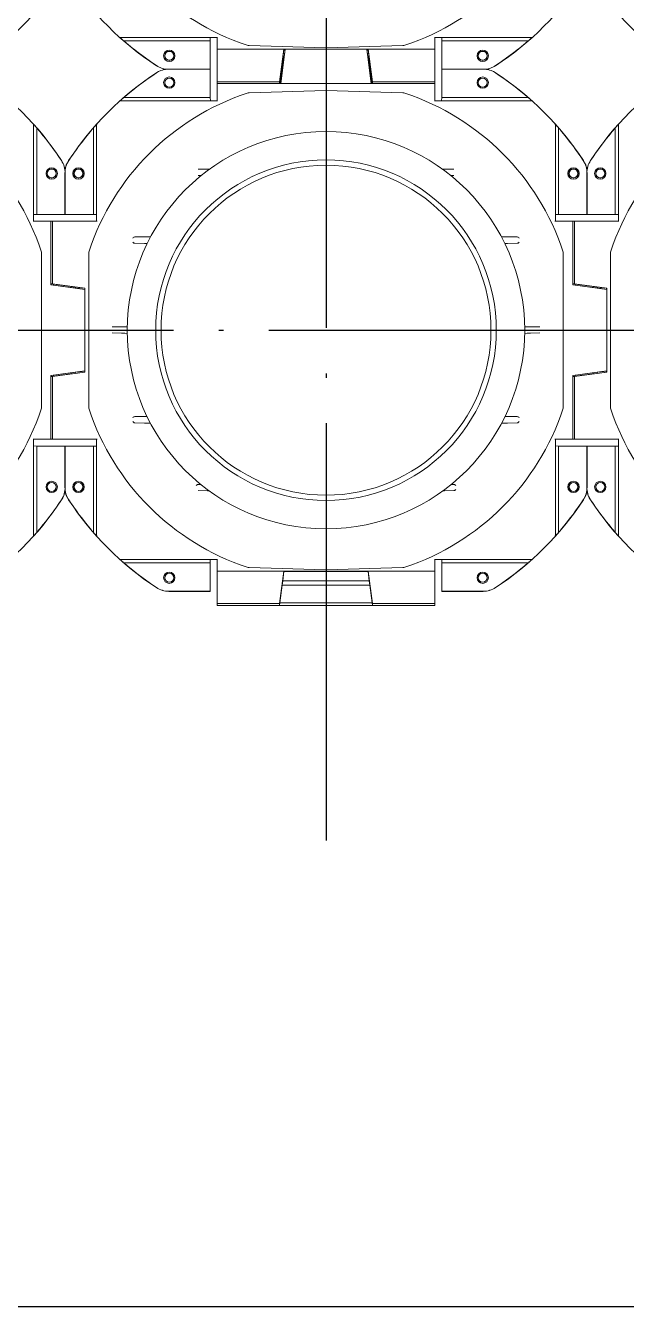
# Model space of a CAD drawing. Extents: x 3213259 to 3716512, y 332899 to 392399.
# Drawn here: x 3426491 to 3427285, y 370227 to 371919 of the extents above; entities that cross this region are included whole.
import ezdxf

# ---------------------------------------------------------------- set-up
doc = ezdxf.new("R2010")
doc.units = 0
doc.header["$LTSCALE"] = 1000
doc.header["$MEASUREMENT"] = 0
doc.linetypes.add('DOTE', pattern=[2.42, 2, -0.2, 0.02, -0.2])
doc.layers.add('DOTE', color=1, linetype='DOTE')
doc.layers.add('Visible Edges(Roxtec)', color=7, linetype='Continuous', lineweight=18)

msp = doc.modelspace()

# ---------------------------------------------------------------- linework, layer by layer
msp.add_line((3422081.77, 370227.465), (3428625.723, 370227.465))
at = {"layer": 'DOTE', "ltscale": 0.3}
msp.add_line((3422456.723, 371516.865), (3428222.872, 371516.865), dxfattribs=at)
msp.add_lwpolyline([(3426888.111, 373571.864), (3426888.111, 370842.691)], dxfattribs=at)
at = {"layer": 'Visible Edges(Roxtec)'}
for p, q in [((3426616.28, 371903.265), (3426616.31, 371903.265)), ((3426616.31, 371903.265), (3426744.111, 371903.265)), ((3426735.111, 371903.185), (3426735.111, 371903.265)), ((3426735.111, 371903.185), (3426735.111, 371899.108)), ((3426744.111, 371887.849), (3426744.111, 371903.865)), ((3427032.111, 371887.849), (3427032.111, 371903.865)), ((3427032.111, 371903.265), (3427159.912, 371903.265)), ((3427041.111, 371903.265), (3427041.111, 371903.185)), ((3427041.111, 371899.108), (3427041.111, 371903.185)), ((3427159.912, 371903.265), (3427159.942, 371903.265)), ((3426735.111, 371899.108), (3426620.79, 371899.108)), ((3426735.111, 371899.108), (3426735.111, 371895.124)), ((3426735.111, 371895.124), (3426735.111, 371894.605)), ((3426735.111, 371894.605), (3426735.111, 371861.448)), ((3426744.111, 371887.849), (3426888.111, 371887.871)), ((3426744.111, 371887.849), (3426744.137, 371887.822)), ((3426744.137, 371887.822), (3426832.473, 371887.822)), ((3426744.137, 371887.822), (3426744.137, 371845.065)), ((3426786.384, 371892.727), (3426887.849, 371889.773)), ((3426826.772, 371845.065), (3426832.473, 371887.822)), ((3426828.255, 371842.86), (3426834.25, 371887.822)), ((3426832.611, 371887.665), (3426830.931, 371875.065)), ((3426832.473, 371887.822), (3426832.611, 371887.665)), ((3426832.611, 371887.665), (3426834.198, 371887.665)), ((3426833.111, 371880.465), (3426834.217, 371887.793)), ((3426888.111, 371887.871), (3427032.111, 371887.849)), ((3426888.373, 371889.773), (3426989.837, 371892.727)), ((3426941.971, 371887.822), (3426947.966, 371842.86)), ((3426942.005, 371887.793), (3426943.111, 371880.465)), ((3426942.024, 371887.665), (3426943.611, 371887.665)), ((3426943.611, 371887.665), (3426943.748, 371887.822)), ((3426945.291, 371875.065), (3426943.611, 371887.665)), ((3426943.748, 371887.822), (3427032.084, 371887.822)), ((3426943.748, 371887.822), (3426949.449, 371845.065)), ((3427032.111, 371887.849), (3427032.084, 371887.822)), ((3427032.084, 371845.065), (3427032.084, 371887.822)), ((3427041.111, 371895.124), (3427041.111, 371899.108)), ((3427041.111, 371899.108), (3427155.431, 371899.108)), ((3427041.111, 371894.605), (3427041.111, 371895.124)), ((3427041.111, 371861.448), (3427041.111, 371894.605)), ((3426830.158, 371869.665), (3426827.038, 371846.265)), ((3426832.564, 371875.965), (3426828.164, 371842.965)), ((3426830.931, 371875.065), (3426830.158, 371869.665)), ((3426830.158, 371869.665), (3426831.724, 371869.665)), ((3426832.444, 371875.065), (3426830.931, 371875.065)), ((3426833.111, 371880.465), (3426832.511, 371875.965)), ((3426832.511, 371875.965), (3426832.564, 371875.965)), ((3426943.711, 371875.965), (3426943.111, 371880.465)), ((3426943.658, 371875.965), (3426943.711, 371875.965)), ((3426948.058, 371842.965), (3426943.658, 371875.965)), ((3426945.291, 371875.065), (3426943.778, 371875.065)), ((3426944.498, 371869.665), (3426946.064, 371869.665)), ((3426946.064, 371869.665), (3426945.291, 371875.065)), ((3426949.184, 371846.265), (3426946.064, 371869.665)), ((3426680.523, 371861.682), (3426735.111, 371861.682)), ((3426735.111, 371861.448), (3426680.523, 371861.448)), ((3426735.111, 371861.682), (3426735.111, 371828.525)), ((3427041.111, 371828.525), (3427041.111, 371861.682)), ((3427041.111, 371861.682), (3427095.698, 371861.682)), ((3427095.698, 371861.448), (3427041.111, 371861.448)), ((3426744.111, 371842.834), (3426744.175, 371842.898)), ((3426744.111, 371842.834), (3426744.111, 371819.265)), ((3426744.111, 371842.834), (3426888.111, 371842.812)), ((3426826.772, 371845.065), (3426744.137, 371845.065)), ((3426744.137, 371845.065), (3426744.175, 371842.898)), ((3426887.849, 371833.357), (3426786.384, 371830.403)), ((3426826.522, 371842.898), (3426826.772, 371845.065)), ((3426826.598, 371842.965), (3426828.164, 371842.965)), ((3426827.038, 371846.265), (3426826.656, 371842.965)), ((3426828.604, 371846.265), (3426827.038, 371846.265)), ((3426828.164, 371842.965), (3426828.255, 371842.86)), ((3426828.255, 371842.86), (3426947.966, 371842.86)), ((3426888.111, 371842.812), (3427032.111, 371842.834)), ((3426989.837, 371830.403), (3426888.373, 371833.357)), ((3426949.184, 371846.265), (3426947.618, 371846.265)), ((3426947.966, 371842.86), (3426948.058, 371842.965)), ((3426948.058, 371842.965), (3426949.624, 371842.965)), ((3426949.565, 371842.965), (3426949.184, 371846.265)), ((3426949.449, 371845.065), (3426949.7, 371842.898)), ((3427032.084, 371845.065), (3426949.449, 371845.065)), ((3427032.046, 371842.898), (3427032.084, 371845.065)), ((3427032.111, 371842.834), (3427032.046, 371842.898)), ((3427032.111, 371842.834), (3427032.111, 371819.265)), ((3426616.31, 371819.865), (3426616.28, 371819.865)), ((3426744.111, 371819.865), (3426616.31, 371819.865)), ((3426735.111, 371824.022), (3426620.79, 371824.022)), ((3426735.111, 371828.525), (3426735.111, 371828.006)), ((3426735.111, 371828.006), (3426735.111, 371824.022)), ((3426735.111, 371824.022), (3426735.357, 371819.945)), ((3427159.912, 371819.865), (3427032.111, 371819.865)), ((3427040.864, 371819.945), (3427041.111, 371824.022)), ((3427041.111, 371828.006), (3427041.111, 371828.525)), ((3427041.111, 371824.022), (3427041.111, 371828.006)), ((3427041.111, 371824.022), (3427155.431, 371824.022)), ((3427159.942, 371819.865), (3427159.912, 371819.865)), ((3426501.711, 371788.673), (3426501.711, 371788.696)), ((3426501.711, 371660.867), (3426501.711, 371788.673)), ((3426505.868, 371669.865), (3426505.868, 371784.185)), ((3426580.954, 371669.865), (3426580.954, 371784.185)), ((3426585.111, 371788.696), (3426585.111, 371788.673)), ((3426585.111, 371788.673), (3426585.111, 371660.867)), ((3427191.111, 371788.673), (3427191.111, 371788.696)), ((3427191.111, 371660.867), (3427191.111, 371788.673)), ((3427195.268, 371669.865), (3427195.268, 371784.185)), ((3427270.354, 371669.865), (3427270.354, 371784.185)), ((3427274.511, 371788.696), (3427274.511, 371788.673)), ((3427274.511, 371788.673), (3427274.511, 371660.867)), ((3426543.294, 371669.865), (3426543.294, 371724.452)), ((3426543.527, 371724.452), (3426543.527, 371669.865)), ((3426719.3, 371721.147), (3426723.137, 371721.046)), ((3426731.795, 371729.629), (3426719.339, 371729.629)), ((3426731.795, 371729.629), (3426734.365, 371729.629)), ((3427041.856, 371729.629), (3427044.426, 371729.629)), ((3427056.883, 371729.629), (3427044.426, 371729.629)), ((3427053.084, 371721.046), (3427056.922, 371721.147)), ((3427232.694, 371669.865), (3427232.694, 371724.452)), ((3427232.927, 371724.452), (3427232.927, 371669.865)), ((3426505.868, 371669.865), (3426501.791, 371669.618)), ((3426509.851, 371669.865), (3426505.868, 371669.865)), ((3426510.371, 371669.865), (3426509.851, 371669.865)), ((3426543.527, 371669.865), (3426510.371, 371669.865)), ((3426576.451, 371669.865), (3426543.294, 371669.865)), ((3426576.97, 371669.865), (3426576.451, 371669.865)), ((3426580.954, 371669.865), (3426576.97, 371669.865)), ((3426585.03, 371669.865), (3426580.954, 371669.865)), ((3426585.03, 371669.865), (3426585.111, 371669.865)), ((3427195.268, 371669.865), (3427191.191, 371669.618)), ((3427199.251, 371669.865), (3427195.268, 371669.865)), ((3427199.771, 371669.865), (3427199.251, 371669.865)), ((3427232.927, 371669.865), (3427199.771, 371669.865)), ((3427265.851, 371669.865), (3427232.694, 371669.865)), ((3427266.37, 371669.865), (3427265.851, 371669.865)), ((3427270.354, 371669.865), (3427266.37, 371669.865)), ((3427274.43, 371669.865), (3427270.354, 371669.865)), ((3427274.43, 371669.865), (3427274.511, 371669.865)), ((3426517.311, 371660.865), (3426501.116, 371660.867)), ((3426524.706, 371660.865), (3426517.311, 371660.865)), ((3426524.706, 371576.72), (3426524.706, 371660.865)), ((3426524.706, 371660.865), (3426524.744, 371660.827)), ((3426526.911, 371660.865), (3426524.744, 371660.827)), ((3426569.511, 371660.865), (3426526.911, 371660.865)), ((3426526.911, 371578.045), (3426526.911, 371660.865)), ((3426569.511, 371660.865), (3426585.706, 371660.867)), ((3427206.711, 371660.865), (3427190.516, 371660.867)), ((3427214.106, 371660.865), (3427206.711, 371660.865)), ((3427214.106, 371576.72), (3427214.106, 371660.865)), ((3427214.106, 371660.865), (3427214.144, 371660.827)), ((3427216.311, 371660.865), (3427214.144, 371660.827)), ((3427258.911, 371660.865), (3427216.311, 371660.865)), ((3427216.311, 371578.045), (3427216.311, 371660.865)), ((3427258.911, 371660.865), (3427275.106, 371660.867)), ((3426635.302, 371631.747), (3426635.301, 371631.747)), ((3426635.302, 371631.747), (3426635.602, 371631.739)), ((3426635.641, 371640.023), (3426635.342, 371640.023)), ((3426635.602, 371631.739), (3426648.279, 371631.407)), ((3426648.318, 371640.023), (3426635.641, 371640.023)), ((3426651.874, 371631.313), (3426648.279, 371631.407)), ((3426648.318, 371640.023), (3426652.527, 371640.023)), ((3426656.295, 371640.023), (3426652.527, 371640.023)), ((3427123.695, 371640.023), (3427119.926, 371640.023)), ((3427123.695, 371640.023), (3427127.903, 371640.023)), ((3427127.942, 371631.407), (3427124.348, 371631.313)), ((3427140.58, 371640.023), (3427127.903, 371640.023)), ((3427127.942, 371631.407), (3427140.62, 371631.739)), ((3427140.88, 371640.023), (3427140.58, 371640.023)), ((3427140.62, 371631.739), (3427140.919, 371631.747)), ((3427140.92, 371631.747), (3427140.919, 371631.747)), ((3426512.211, 371415.274), (3426512.211, 371618.456)), ((3426574.611, 371618.456), (3426574.611, 371415.274)), ((3427201.611, 371415.274), (3427201.611, 371618.456)), ((3427264.011, 371618.456), (3427264.011, 371415.274)), ((3426524.744, 371578.296), (3426526.911, 371578.045)), ((3426524.811, 371578.219), (3426524.811, 371576.812)), ((3427214.144, 371578.296), (3427216.311, 371578.045)), ((3427214.211, 371578.219), (3427214.211, 371576.812)), ((3426524.811, 371576.812), (3426524.706, 371576.72)), ((3426524.706, 371576.72), (3426569.511, 371570.746)), ((3426528.111, 371577.779), (3426524.811, 371578.161)), ((3426557.811, 371572.412), (3426524.811, 371576.812)), ((3426526.911, 371578.045), (3426569.511, 371572.365)), ((3426528.111, 371576.372), (3426528.111, 371577.779)), ((3426551.511, 371574.659), (3426528.111, 371577.779)), ((3426551.511, 371574.659), (3426551.511, 371573.252)), ((3426556.911, 371573.886), (3426551.511, 371574.659)), ((3426569.354, 371572.227), (3426556.911, 371573.886)), ((3426556.911, 371572.532), (3426556.911, 371573.886)), ((3426557.811, 371572.465), (3426557.811, 371572.412)), ((3426562.311, 371571.865), (3426557.811, 371572.465)), ((3426569.479, 371570.783), (3426562.311, 371571.865)), ((3426569.511, 371572.365), (3426569.354, 371572.227)), ((3426569.354, 371572.227), (3426569.354, 371570.802)), ((3426569.511, 371461.365), (3426569.511, 371572.365)), ((3427214.211, 371576.812), (3427214.106, 371576.72)), ((3427214.106, 371576.72), (3427258.911, 371570.746)), ((3427217.511, 371577.779), (3427214.211, 371578.161)), ((3427247.211, 371572.412), (3427214.211, 371576.812)), ((3427216.311, 371578.045), (3427258.911, 371572.365)), ((3427217.511, 371576.372), (3427217.511, 371577.779)), ((3427240.911, 371574.659), (3427217.511, 371577.779)), ((3427240.911, 371574.659), (3427240.911, 371573.252)), ((3427246.311, 371573.886), (3427240.911, 371574.659)), ((3427258.754, 371572.227), (3427246.311, 371573.886)), ((3427246.311, 371572.532), (3427246.311, 371573.886)), ((3427247.211, 371572.465), (3427247.211, 371572.412)), ((3427251.711, 371571.865), (3427247.211, 371572.465)), ((3427258.879, 371570.783), (3427251.711, 371571.865)), ((3427258.911, 371572.365), (3427258.754, 371572.227)), ((3427258.754, 371572.227), (3427258.754, 371570.802)), ((3427258.911, 371461.365), (3427258.911, 371572.365)), ((3426605.426, 371513.158), (3426617.981, 371512.829)), ((3426618.02, 371521.365), (3426605.465, 371521.365)), ((3426622.189, 371512.719), (3426617.981, 371512.829)), ((3426618.02, 371521.365), (3426622.229, 371521.365)), ((3426622.189, 371512.719), (3426625.645, 371512.628)), ((3426625.649, 371521.365), (3426622.229, 371521.365)), ((3427153.993, 371521.365), (3427150.572, 371521.365)), ((3427150.577, 371512.628), (3427154.032, 371512.719)), ((3427153.993, 371521.365), (3427158.201, 371521.365)), ((3427158.241, 371512.829), (3427154.032, 371512.719)), ((3427170.756, 371521.365), (3427158.201, 371521.365)), ((3427158.241, 371512.829), (3427170.796, 371513.158)), ((3426569.511, 371462.983), (3426524.706, 371457.009)), ((3426524.811, 371456.918), (3426557.811, 371461.318)), ((3426569.511, 371461.365), (3426526.911, 371455.685)), ((3426551.511, 371460.478), (3426551.511, 371459.071)), ((3426551.511, 371459.071), (3426556.911, 371459.843)), ((3426556.911, 371459.843), (3426569.354, 371461.502)), ((3426556.911, 371459.843), (3426556.911, 371461.198)), ((3426557.811, 371461.265), (3426562.311, 371461.865)), ((3426557.811, 371461.318), (3426557.811, 371461.265)), ((3426562.311, 371461.865), (3426569.479, 371462.947)), ((3426569.354, 371462.928), (3426569.354, 371461.502)), ((3426569.354, 371461.502), (3426569.511, 371461.365)), ((3427258.911, 371462.983), (3427214.106, 371457.009)), ((3427214.211, 371456.918), (3427247.211, 371461.318)), ((3427258.911, 371461.365), (3427216.311, 371455.685)), ((3427240.911, 371460.478), (3427240.911, 371459.071)), ((3427240.911, 371459.071), (3427246.311, 371459.843)), ((3427246.311, 371459.843), (3427258.754, 371461.502)), ((3427246.311, 371459.843), (3427246.311, 371461.198)), ((3427247.211, 371461.265), (3427251.711, 371461.865)), ((3427247.211, 371461.318), (3427247.211, 371461.265)), ((3427251.711, 371461.865), (3427258.879, 371462.947)), ((3427258.754, 371462.928), (3427258.754, 371461.502)), ((3427258.754, 371461.502), (3427258.911, 371461.365)), ((3426524.706, 371372.865), (3426524.706, 371457.009)), ((3426524.706, 371457.009), (3426524.811, 371456.918)), ((3426526.911, 371455.685), (3426524.744, 371455.434)), ((3426524.811, 371456.918), (3426524.811, 371455.511)), ((3426524.811, 371455.569), (3426528.111, 371455.951)), ((3426526.911, 371372.865), (3426526.911, 371455.685)), ((3426528.111, 371455.951), (3426551.511, 371459.071)), ((3426528.111, 371455.951), (3426528.111, 371457.358)), ((3427214.106, 371372.865), (3427214.106, 371457.009)), ((3427214.106, 371457.009), (3427214.211, 371456.918)), ((3427216.311, 371455.685), (3427214.144, 371455.434)), ((3427214.211, 371456.918), (3427214.211, 371455.511)), ((3427214.211, 371455.569), (3427217.511, 371455.951)), ((3427216.311, 371372.865), (3427216.311, 371455.685)), ((3427217.511, 371455.951), (3427240.911, 371459.071)), ((3427217.511, 371455.951), (3427217.511, 371457.358)), ((3426635.302, 371394.557), (3426635.301, 371394.557)), ((3426635.302, 371394.557), (3426635.602, 371394.549)), ((3426635.641, 371402.707), (3426635.342, 371402.707)), ((3426635.602, 371394.549), (3426648.279, 371394.217)), ((3426648.318, 371402.707), (3426635.641, 371402.707)), ((3426652.488, 371394.107), (3426648.279, 371394.217)), ((3426648.318, 371402.707), (3426651.733, 371402.707)), ((3426652.488, 371394.107), (3426656.134, 371394.011)), ((3427120.087, 371394.011), (3427123.734, 371394.107)), ((3427127.942, 371394.217), (3427123.734, 371394.107)), ((3427124.488, 371402.707), (3427127.903, 371402.707)), ((3427140.58, 371402.707), (3427127.903, 371402.707)), ((3427127.942, 371394.217), (3427140.62, 371394.549)), ((3427140.88, 371402.707), (3427140.58, 371402.707)), ((3427140.62, 371394.549), (3427140.919, 371394.557)), ((3427140.92, 371394.557), (3427140.919, 371394.557)), ((3426517.311, 371372.865), (3426501.116, 371372.862)), ((3426501.711, 371245.057), (3426501.711, 371372.863)), ((3426501.791, 371364.111), (3426505.868, 371363.865)), ((3426505.868, 371363.865), (3426505.868, 371249.544)), ((3426505.868, 371363.865), (3426509.851, 371363.865)), ((3426509.851, 371363.865), (3426510.371, 371363.865)), ((3426510.371, 371363.865), (3426543.527, 371363.865)), ((3426517.311, 371372.865), (3426524.706, 371372.865)), ((3426524.744, 371372.903), (3426524.706, 371372.865)), ((3426524.744, 371372.903), (3426526.911, 371372.865)), ((3426526.911, 371372.865), (3426569.511, 371372.865)), ((3426543.294, 371309.277), (3426543.294, 371363.865)), ((3426543.294, 371363.865), (3426576.451, 371363.865)), ((3426543.527, 371363.865), (3426543.527, 371309.277)), ((3426569.511, 371372.865), (3426585.706, 371372.862)), ((3426576.451, 371363.865), (3426576.97, 371363.865)), ((3426576.97, 371363.865), (3426580.954, 371363.865)), ((3426580.954, 371363.865), (3426585.03, 371363.865)), ((3426580.954, 371363.865), (3426580.954, 371249.544)), ((3426585.111, 371363.865), (3426585.03, 371363.865)), ((3426585.111, 371372.863), (3426585.111, 371245.057)), ((3427206.711, 371372.865), (3427190.516, 371372.862)), ((3427191.111, 371245.057), (3427191.111, 371372.863)), ((3427191.191, 371364.111), (3427195.268, 371363.865)), ((3427195.268, 371363.865), (3427195.268, 371249.544)), ((3427195.268, 371363.865), (3427199.251, 371363.865)), ((3427199.251, 371363.865), (3427199.771, 371363.865)), ((3427199.771, 371363.865), (3427232.927, 371363.865)), ((3427206.711, 371372.865), (3427214.106, 371372.865)), ((3427214.144, 371372.903), (3427214.106, 371372.865)), ((3427214.144, 371372.903), (3427216.311, 371372.865)), ((3427216.311, 371372.865), (3427258.911, 371372.865)), ((3427232.694, 371309.277), (3427232.694, 371363.865)), ((3427232.694, 371363.865), (3427265.851, 371363.865)), ((3427232.927, 371363.865), (3427232.927, 371309.277)), ((3427258.911, 371372.865), (3427275.106, 371372.862)), ((3427265.851, 371363.865), (3427266.37, 371363.865)), ((3427266.37, 371363.865), (3427270.354, 371363.865)), ((3427270.354, 371363.865), (3427274.43, 371363.865)), ((3427270.354, 371363.865), (3427270.354, 371249.544)), ((3427274.511, 371363.865), (3427274.43, 371363.865)), ((3427274.511, 371372.863), (3427274.511, 371245.057)), ((3426719.301, 371313.101), (3426719.001, 371313.101)), ((3426722.622, 371313.101), (3426719.301, 371313.101)), ((3427056.921, 371313.101), (3427053.599, 371313.101)), ((3427057.22, 371313.101), (3427056.921, 371313.101)), ((3426719.3, 371304.963), (3426731.756, 371304.637)), ((3426733.696, 371304.586), (3426731.756, 371304.637)), ((3427044.466, 371304.637), (3427042.526, 371304.586)), ((3427044.466, 371304.637), (3427056.922, 371304.963)), ((3426501.711, 371245.034), (3426501.711, 371245.057)), ((3426585.111, 371245.057), (3426585.111, 371245.034)), ((3427191.111, 371245.034), (3427191.111, 371245.057)), ((3427274.511, 371245.057), (3427274.511, 371245.034)), ((3426616.28, 371213.865), (3426616.31, 371213.865)), ((3426616.31, 371213.865), (3426744.111, 371213.865)), ((3426735.111, 371209.708), (3426620.79, 371209.708)), ((3426735.111, 371213.785), (3426735.111, 371213.865)), ((3426735.111, 371213.785), (3426735.111, 371209.708)), ((3426735.111, 371209.708), (3426735.111, 371205.724)), ((3426744.111, 371198.449), (3426744.111, 371214.465)), ((3427032.111, 371198.449), (3427032.111, 371214.465)), ((3427032.111, 371213.865), (3427159.912, 371213.865)), ((3427041.111, 371213.865), (3427041.111, 371213.785)), ((3427041.111, 371209.708), (3427041.111, 371213.785)), ((3427041.111, 371205.724), (3427041.111, 371209.708)), ((3427041.111, 371209.708), (3427155.431, 371209.708)), ((3427159.912, 371213.865), (3427159.942, 371213.865)), ((3426735.111, 371205.724), (3426735.111, 371205.205)), ((3426735.111, 371205.205), (3426735.111, 371172.048)), ((3426744.111, 371198.449), (3426888.111, 371198.471)), ((3426744.111, 371198.449), (3426744.137, 371198.422)), ((3426744.137, 371198.422), (3426832.473, 371198.422)), ((3426744.137, 371198.422), (3426744.137, 371155.665)), ((3426786.384, 371203.327), (3426887.849, 371200.373)), ((3426826.772, 371155.665), (3426832.473, 371198.422)), ((3426832.611, 371198.265), (3426830.931, 371185.665)), ((3426832.473, 371198.422), (3426832.611, 371198.265)), ((3426832.611, 371198.265), (3426943.611, 371198.265)), ((3426888.111, 371198.471), (3427032.111, 371198.449)), ((3426888.373, 371200.373), (3426989.837, 371203.327)), ((3426943.611, 371198.265), (3426943.748, 371198.422)), ((3426945.291, 371185.665), (3426943.611, 371198.265)), ((3426943.748, 371198.422), (3427032.084, 371198.422)), ((3426943.748, 371198.422), (3426949.449, 371155.665)), ((3427032.111, 371198.449), (3427032.084, 371198.422)), ((3427032.084, 371155.665), (3427032.084, 371198.422)), ((3427041.111, 371205.205), (3427041.111, 371205.724)), ((3427041.111, 371172.048), (3427041.111, 371205.205)), ((3426830.158, 371180.265), (3426827.038, 371156.865)), ((3426830.931, 371185.665), (3426830.158, 371180.265)), ((3426830.158, 371180.265), (3426946.064, 371180.265)), ((3426945.291, 371185.665), (3426830.931, 371185.665)), ((3426946.064, 371180.265), (3426945.291, 371185.665)), ((3426949.184, 371156.865), (3426946.064, 371180.265)), ((3426735.111, 371172.048), (3426680.523, 371172.048)), ((3426735.111, 371171.865), (3426680.523, 371171.865)), ((3426735.111, 371171.865), (3426735.111, 371172.048)), ((3426826.772, 371155.665), (3426744.137, 371155.665)), ((3426744.137, 371155.665), (3426744.179, 371153.265)), ((3426826.495, 371153.265), (3426826.772, 371155.665)), ((3426827.038, 371156.865), (3426826.621, 371153.265)), ((3426949.184, 371156.865), (3426827.038, 371156.865)), ((3426949.6, 371153.265), (3426949.184, 371156.865)), ((3426949.449, 371155.665), (3426949.727, 371153.265)), ((3427032.084, 371155.665), (3426949.449, 371155.665)), ((3427032.042, 371153.265), (3427032.084, 371155.665)), ((3427041.111, 371172.048), (3427041.111, 371171.865)), ((3427095.698, 371172.048), (3427041.111, 371172.048)), ((3427095.698, 371171.865), (3427041.111, 371171.865)), ((3426818.811, 371153.265), (3426744.179, 371153.265)), ((3426818.811, 371153.265), (3426826.495, 371153.265)), ((3426826.495, 371153.265), (3426826.621, 371153.265)), ((3426826.621, 371153.265), (3426949.6, 371153.265)), ((3426949.6, 371153.265), (3426949.727, 371153.265)), ((3426949.727, 371153.265), (3426957.411, 371153.265)), ((3427032.042, 371153.265), (3426957.411, 371153.265))]:
    msp.add_line(p, q, dxfattribs=at)
for centre, radius in [((3426681.111, 371879.265), 7.5), ((3426681.111, 371879.265), 6), ((3426681.111, 371879.265), 5.88), ((3427095.111, 371879.265), 7.5), ((3427095.111, 371879.265), 6), ((3427095.111, 371879.265), 5.88), ((3426681.111, 371843.865), 7.5), ((3426681.111, 371843.865), 6), ((3426681.111, 371843.865), 5.88), ((3427095.111, 371843.865), 7.5), ((3427095.111, 371843.865), 6), ((3427095.111, 371843.865), 5.88), ((3426888.111, 371516.865), 262.5), ((3426525.711, 371723.865), 7.5), ((3426561.111, 371723.865), 7.5), ((3426888.111, 371516.865), 225), ((3426888.111, 371516.865), 217.95), ((3427215.111, 371723.865), 7.5), ((3427250.511, 371723.865), 7.5), ((3426525.711, 371723.865), 6), ((3426525.711, 371723.865), 5.88), ((3426561.111, 371723.865), 6), ((3426561.111, 371723.865), 5.88), ((3427215.111, 371723.865), 6), ((3427215.111, 371723.865), 5.88), ((3427250.511, 371723.865), 6), ((3427250.511, 371723.865), 5.88), ((3426525.711, 371309.865), 7.5), ((3426525.711, 371309.865), 6), ((3426525.711, 371309.865), 5.88), ((3426561.111, 371309.865), 7.5), ((3426561.111, 371309.865), 6), ((3426561.111, 371309.865), 5.88), ((3427215.111, 371309.865), 7.5), ((3427215.111, 371309.865), 6), ((3427215.111, 371309.865), 5.88), ((3427250.511, 371309.865), 7.5), ((3427250.511, 371309.865), 6), ((3427250.511, 371309.865), 5.88), ((3426681.111, 371189.865), 7.5), ((3426681.111, 371189.865), 6), ((3426681.111, 371189.865), 5.88), ((3427095.111, 371189.865), 7.5), ((3427095.111, 371189.865), 6), ((3427095.111, 371189.865), 5.88)]:
    msp.add_circle(centre, radius, dxfattribs=at)
for centre, radius, start, end in [((3426198.711, 372206.265), 330, 288.426604, 341.549626), ((3426888.111, 372206.265), 330, 198.450374, 251.573396), ((3426888.111, 372206.265), 330, 288.426604, 341.549626), ((3427577.511, 372206.265), 330, 198.450374, 251.573396), ((3426198.711, 372206.265), 407.25, 303.385197, 326.614803), ((3426888.111, 372206.265), 407.25, 213.385197, 236.614803), ((3426888.111, 372206.265), 407.25, 303.385197, 326.614803), ((3427577.511, 372206.265), 407.25, 213.385197, 236.614803), ((3426888.111, 372206.265), 407.067, 229.962582, 236.614803), ((3426786.646, 371901.723), 9, 251.573396, 268.33235), ((3426888.111, 371898.769), 9, 268.33235, 270.000003), ((3426888.111, 371898.769), 9, 270.000003, 271.66765), ((3426989.576, 371901.723), 9, 271.66765, 288.426604), ((3426888.111, 372206.265), 407.067, 303.385197, 310.037418), ((3426680.523, 371891.265), 30, 236.614803, 261.890386), ((3426680.523, 371891.265), 29.817, 236.614803, 270), ((3427095.698, 371891.265), 29.817, 270, 303.385197), ((3427095.698, 371891.265), 30, 278.109614, 303.385197), ((3426198.711, 371516.865), 407.25, 33.385197, 56.614803), ((3426888.111, 371516.865), 407.25, 123.385197, 146.614803), ((3426888.111, 371516.865), 407.067, 123.385197, 130.037418), ((3426680.523, 371831.865), 30, 98.109614, 123.385197), ((3426680.523, 371831.865), 29.817, 90, 123.385197), ((3427095.698, 371831.865), 29.817, 56.614803, 90), ((3427095.698, 371831.865), 30, 56.614803, 81.890386), ((3426888.111, 371516.865), 407.067, 49.962582, 56.614803), ((3426888.111, 371516.865), 407.25, 33.385197, 56.614803), ((3427577.511, 371516.865), 407.25, 123.385197, 146.614803), ((3426888.111, 371824.361), 9, 89.999997, 91.66765), ((3426888.111, 371824.361), 9, 88.33235, 89.999997), ((3426198.711, 371516.865), 330, 18.450374, 71.573396), ((3426888.111, 371516.865), 330, 108.426604, 161.549626), ((3426786.646, 371821.407), 9, 91.66765, 108.426604), ((3426989.576, 371821.407), 9, 71.573396, 88.33235), ((3426888.111, 371516.865), 330, 18.450374, 71.573396), ((3427577.511, 371516.865), 330, 108.426604, 161.549626), ((3426198.711, 371516.865), 407.067, 33.385197, 40.037418), ((3426888.111, 371516.865), 407.067, 139.962582, 146.614803), ((3426888.111, 371516.865), 407.067, 33.385197, 40.037418), ((3427577.511, 371516.865), 407.067, 139.962582, 146.614803), ((3426513.711, 371724.452), 29.817, 0, 33.385197), ((3426513.711, 371724.452), 30, 8.109614, 33.385197), ((3426573.111, 371724.452), 29.817, 146.614803, 180), ((3426573.111, 371724.452), 30, 146.614803, 171.890386), ((3427203.111, 371724.452), 29.817, 0, 33.385197), ((3427203.111, 371724.452), 30, 8.109614, 33.385197), ((3427262.511, 371724.452), 29.817, 146.614803, 180), ((3427262.511, 371724.452), 30, 146.614803, 171.890386), ((3426503.211, 371618.456), 9, 0, 18.450374), ((3426583.611, 371618.456), 9, 161.549626, 180), ((3427192.611, 371618.456), 9, 0, 18.450374), ((3427273.011, 371618.456), 9, 161.549626, 180), ((3426198.711, 371516.865), 330, 288.426604, 341.549626), ((3426503.211, 371415.274), 9, 341.549626, 0), ((3426583.611, 371415.274), 9, 180, 198.450374), ((3426888.111, 371516.865), 330, 198.450374, 251.573396), ((3426888.111, 371516.865), 330, 288.426604, 341.549626), ((3427192.611, 371415.274), 9, 341.549626, 0), ((3427273.011, 371415.274), 9, 180, 198.450374), ((3427577.511, 371516.865), 330, 198.450374, 251.573396), ((3426513.711, 371309.277), 29.817, 326.614803, 0), ((3426573.111, 371309.277), 29.817, 180, 213.385197), ((3427203.111, 371309.277), 29.817, 326.614803, 0), ((3427262.511, 371309.277), 29.817, 180, 213.385197), ((3426198.711, 371516.865), 407.25, 303.385197, 326.614803), ((3426198.711, 371516.865), 407.067, 319.962582, 326.614803), ((3426513.711, 371309.277), 30, 326.614803, 351.890386), ((3426573.111, 371309.277), 30, 188.109614, 213.385197), ((3426888.111, 371516.865), 407.25, 213.385197, 236.614803), ((3426888.111, 371516.865), 407.067, 213.385197, 220.037418), ((3426888.111, 371516.865), 407.25, 303.385197, 326.614803), ((3426888.111, 371516.865), 407.067, 319.962582, 326.614803), ((3427203.111, 371309.277), 30, 326.614803, 351.890386), ((3427262.511, 371309.277), 30, 188.109614, 213.385197), ((3427577.511, 371516.865), 407.25, 213.385197, 236.614803), ((3427577.511, 371516.865), 407.067, 213.385197, 220.037418), ((3426888.111, 371516.865), 407.067, 229.962582, 236.614803), ((3426786.646, 371212.323), 9, 251.573396, 268.33235), ((3426888.111, 371209.369), 9, 268.33235, 270.000003), ((3426888.111, 371209.369), 9, 270.000003, 271.66765), ((3426989.576, 371212.323), 9, 271.66765, 288.426604), ((3426888.111, 371516.865), 407.067, 303.385197, 310.037418), ((3426680.523, 371201.865), 30, 236.614803, 270), ((3426680.523, 371201.865), 29.817, 236.614803, 270), ((3427095.698, 371201.865), 29.817, 270, 303.385197), ((3427095.698, 371201.865), 30, 270, 303.385197)]:
    msp.add_arc(centre, radius, start, end, dxfattribs=at)
for centre, major_axis, ratio, start_param, end_param in [((3426616.974, 371902.643), (0.694, -0.622), 0.01147245, 3.12909074, 3.64277925), ((3426615.17, 371904.287), (1.14, -1.022), 0.00892803, 6.27322768, 6.29106292), ((3426888.111, 372194.224), (0, 398.27), 0.99954288, 2.39022938, 2.40534652), ((3426888.111, 372194.224), (0, 398.27), 0.99954288, 3.87783879, 3.89295593), ((3427159.248, 371902.643), (0.694, 0.622), 0.01147245, 5.78199875, 6.29568722), ((3427161.052, 371904.288), (1.141, 1.023), 0.00892647, 3.13371641, 3.15154848), ((3426888.111, 372218.868), (0, 416.86), 0.99954288, 2.44505528, 2.46008649), ((3426888.111, 372218.868), (0, 416.86), 0.99954288, 3.82309882, 3.83813003), ((3426616.974, 371820.487), (0.694, 0.622), 0.01147245, 2.64040606, 3.15409457), ((3426615.171, 371818.843), (1.139, 1.022), 0.00893066, 6.27530534, 6.29314585), ((3426888.111, 371528.906), (0, 398.27), 0.99954288, 0.73624613, 0.75136327), ((3426888.111, 371504.262), (0, 416.86), 0.99954288, 0.68150616, 0.69653738), ((3426735.347, 371820.465), (0.018, -0.6), 0.01743912, 5.75905914, 6.28265791), ((3427040.875, 371820.465), (0.018, 0.6), 0.01743912, 3.14212009, 3.6657188), ((3426888.111, 371504.262), (0, 416.86), 0.99954288, 5.58664793, 5.60167915), ((3426888.111, 371528.906), (0, 398.27), 0.99954288, 5.53182203, 5.54693917), ((3427159.248, 371820.487), (0.694, -0.622), 0.01147245, 6.27068339, 6.78437186), ((3427161.052, 371818.843), (1.14, -1.022), 0.00892843, 3.13163468, 3.14947066), ((3426502.333, 371788.002), (0.622, -0.694), 0.01147245, 2.64040605, 3.15409457), ((3426210.752, 371516.865), (398.27, 0), 0.99954288, 0.73624613, 0.75136327), ((3426186.108, 371516.865), (416.86, 0), 0.99954288, 0.68150616, 0.69653738), ((3426900.714, 371516.865), (416.86, 0), 0.99954288, 2.44505528, 2.46008649), ((3426876.07, 371516.865), (398.27, 0), 0.99954288, 2.39022938, 2.40534652), ((3426584.489, 371788.002), (0.622, 0.694), 0.01147245, 6.27068339, 6.78437186), ((3427191.733, 371788.002), (0.622, -0.694), 0.01147245, 2.64040606, 3.15409457), ((3426900.152, 371516.865), (398.27, 0), 0.99954288, 0.73624613, 0.75136327), ((3426875.508, 371516.865), (416.86, 0), 0.99954288, 0.68150616, 0.69653738), ((3427590.114, 371516.865), (416.86, 0), 0.99954288, 2.44505528, 2.46008649), ((3427565.47, 371516.865), (398.27, 0), 0.99954288, 2.39022938, 2.40534652), ((3427273.889, 371788.002), (0.622, 0.694), 0.01147245, 6.27068343, 6.78437195), ((3426502.311, 371669.629), (-0.6, -0.018), 0.01743912, 5.75905913, 6.28265788), ((3427191.711, 371669.629), (-0.6, -0.018), 0.01743912, 5.75905912, 6.28265789), ((3426502.311, 371364.101), (0.6, -0.018), 0.01743912, 3.14212006, 3.66571883), ((3427191.711, 371364.101), (0.6, -0.018), 0.01743912, 3.14212007, 3.66571884), ((3426502.333, 371245.728), (0.622, 0.694), 0.01147245, 3.12909074, 3.64277917), ((3426210.752, 371516.865), (398.27, 0), 0.99954288, 5.53182203, 5.54693917), ((3426186.108, 371516.865), (416.86, 0), 0.99954288, 5.58664793, 5.60167915), ((3426900.714, 371516.865), (416.86, 0), 0.99954288, 3.82309882, 3.83813003), ((3426876.07, 371516.865), (398.27, 0), 0.99954288, 3.87783879, 3.89295593), ((3426584.489, 371245.728), (0.622, -0.694), 0.01147245, 5.78199872, 6.29568722), ((3427191.733, 371245.728), (0.622, 0.694), 0.01147245, 3.12909074, 3.6427792), ((3426900.152, 371516.865), (398.27, 0), 0.99954288, 5.53182203, 5.54693917), ((3426875.508, 371516.865), (416.86, 0), 0.99954288, 5.58664793, 5.60167915), ((3427590.114, 371516.865), (416.86, 0), 0.99954288, 3.82309882, 3.83813003), ((3427565.47, 371516.865), (398.27, 0), 0.99954288, 3.87783879, 3.89295593), ((3427273.889, 371245.728), (0.622, -0.694), 0.01147245, 5.78199863, 6.29568718), ((3426616.974, 371213.243), (0.694, -0.622), 0.01147245, 3.12909078, 3.64277924), ((3426615.17, 371214.887), (1.14, -1.022), 0.00892803, 6.27322768, 6.29106292), ((3426888.111, 371504.824), (0, 398.27), 0.99954288, 2.39022938, 2.40534652), ((3426888.111, 371529.468), (0, 416.86), 0.99954288, 2.44505528, 2.46008649), ((3426888.111, 371529.468), (0, 416.86), 0.99954288, 3.82309882, 3.83813003), ((3426888.111, 371504.824), (0, 398.27), 0.99954288, 3.87783879, 3.89295593), ((3427159.248, 371213.243), (0.694, 0.622), 0.01147245, 5.78199875, 6.29568729), ((3427161.052, 371214.888), (1.141, 1.023), 0.00892647, 3.13371641, 3.15154848)]:
    msp.add_ellipse(centre, major_axis=major_axis, ratio=ratio, start_param=start_param, end_param=end_param, dxfattribs=at)
for points, knots in [([(3426616.31, 371903.265), (3426616.31, 371903.266), (3426616.314, 371903.277), (3426616.329, 371903.314), (3426616.339, 371903.341), (3426616.362, 371903.406), (3426616.38, 371903.46), (3426616.432, 371903.595), (3426616.452, 371903.646), (3426616.493, 371903.75), (3426616.513, 371903.805), (3426616.534, 371903.862), (3426616.534, 371903.863), (3426616.535, 371903.865)], [-0.047196533, -0.047196533, -0.047196533, -0.047196533, -0.0349964202, -0.0349964202, -0.0226538962, -0.0226538962, -0.0116623451, -0.0116623451, -0.0058735568, -0.0058735568, 0, 0, 0.0001553249, 0.0001553249, 0.0001553249, 0.0001553249]), ([(3427159.687, 371903.865), (3427159.687, 371903.863), (3427159.688, 371903.862), (3427159.708, 371903.805), (3427159.729, 371903.75), (3427159.769, 371903.646), (3427159.789, 371903.596), (3427159.841, 371903.46), (3427159.859, 371903.406), (3427159.883, 371903.341), (3427159.893, 371903.314), (3427159.907, 371903.277), (3427159.911, 371903.266), (3427159.911, 371903.265)], [-0.0231312, -0.0231312, -0.0231312, -0.0231312, -0.0230553436, -0.0230553436, -0.0201869941, -0.0201869941, -0.017360303, -0.017360303, -0.0119908105, -0.0119908105, -0.0059605972, -0.0059605972, 0, 0, 0, 0]), ([(3426626.25, 371894.605), (3426626.247, 371894.607), (3426626.243, 371894.61), (3426626.148, 371894.69), (3426626.048, 371894.774), (3426625.857, 371894.933), (3426625.766, 371895.008), (3426625.669, 371895.088), (3426625.646, 371895.107), (3426625.624, 371895.124)], [0.1165772341, 0.1165772341, 0.1165772341, 0.1165772341, 0.1169914965, 0.1169914965, 0.1290440038, 0.1290440038, 0.1410965112, 0.1410965112, 0.1449615757, 0.1449615757, 0.1449615757, 0.1449615757]), ([(3427150.597, 371895.124), (3427150.576, 371895.107), (3427150.552, 371895.088), (3427150.455, 371895.008), (3427150.365, 371894.933), (3427150.174, 371894.774), (3427150.074, 371894.69), (3427149.978, 371894.61), (3427149.975, 371894.607), (3427149.972, 371894.605)], [0.0891409818, 0.0891409818, 0.0891409818, 0.0891409818, 0.0930060462, 0.0930060462, 0.1050585536, 0.1050585536, 0.117111061, 0.117111061, 0.1175253233, 0.1175253233, 0.1175253233, 0.1175253233]), ([(3426616.535, 371819.265), (3426616.534, 371819.266), (3426616.534, 371819.268), (3426616.513, 371819.325), (3426616.493, 371819.379), (3426616.452, 371819.484), (3426616.432, 371819.534), (3426616.38, 371819.67), (3426616.362, 371819.724), (3426616.339, 371819.789), (3426616.329, 371819.816), (3426616.314, 371819.853), (3426616.31, 371819.863), (3426616.31, 371819.865)], [-0.0231304836, -0.0231304836, -0.0231304836, -0.0231304836, -0.0230546101, -0.0230546101, -0.0201864628, -0.0201864628, -0.0173596955, -0.0173596955, -0.0119903355, -0.0119903355, -0.0059603634, -0.0059603634, 0, 0, 0, 0]), ([(3426625.624, 371828.006), (3426625.646, 371828.023), (3426625.669, 371828.042), (3426625.766, 371828.122), (3426625.857, 371828.197), (3426626.048, 371828.356), (3426626.148, 371828.44), (3426626.243, 371828.52), (3426626.247, 371828.522), (3426626.25, 371828.525)], [0.0891409818, 0.0891409818, 0.0891409818, 0.0891409818, 0.0930060462, 0.0930060462, 0.1050585536, 0.1050585536, 0.117111061, 0.117111061, 0.1175253233, 0.1175253233, 0.1175253233, 0.1175253233]), ([(3427149.972, 371828.525), (3427149.975, 371828.522), (3427149.978, 371828.52), (3427150.074, 371828.44), (3427150.174, 371828.356), (3427150.365, 371828.197), (3427150.455, 371828.122), (3427150.552, 371828.042), (3427150.576, 371828.023), (3427150.597, 371828.006)], [0.0385004422, 0.0385004422, 0.0385004422, 0.0385004422, 0.0389147045, 0.0389147045, 0.0509672119, 0.0509672119, 0.0630197192, 0.0630197192, 0.0668847837, 0.0668847837, 0.0668847837, 0.0668847837]), ([(3427159.911, 371819.865), (3427159.911, 371819.863), (3427159.907, 371819.853), (3427159.893, 371819.816), (3427159.883, 371819.789), (3427159.859, 371819.724), (3427159.841, 371819.67), (3427159.789, 371819.534), (3427159.769, 371819.484), (3427159.729, 371819.379), (3427159.708, 371819.325), (3427159.688, 371819.268), (3427159.687, 371819.266), (3427159.687, 371819.265)], [-0.0471877408, -0.0471877408, -0.0471877408, -0.0471877408, -0.0349898101, -0.0349898101, -0.0226494841, -0.0226494841, -0.0116600589, -0.0116600589, -0.0058726894, -0.0058726894, 0, 0, 0.0001552562, 0.0001552562, 0.0001552562, 0.0001552562]), ([(3426501.116, 371788.443), (3426501.117, 371788.443), (3426501.119, 371788.444), (3426501.176, 371788.464), (3426501.23, 371788.485), (3426501.335, 371788.526), (3426501.385, 371788.546), (3426501.519, 371788.598), (3426501.573, 371788.617), (3426501.637, 371788.641), (3426501.664, 371788.652), (3426501.7, 371788.667), (3426501.71, 371788.672), (3426501.711, 371788.673)], [-0.0231157801, -0.0231157801, -0.0231157801, -0.0231157801, -0.0230399588, -0.0230399588, -0.0201725462, -0.0201725462, -0.0173465768, -0.0173465768, -0.0119779993, -0.0119779993, -0.0059542023, -0.0059542023, 0, 0, 0, 0]), ([(3426501.711, 371788.673), (3426501.711, 371788.673), (3426501.711, 371788.673), (3426501.711, 371788.673), (3426501.711, 371788.673), (3426501.711, 371788.673)], [0.075897875308, 0.075897875308, 0.075897875308, 0.075897875308, 0.075942466203, 0.075942466203, 0.07620234844, 0.07620234844, 0.07620234844, 0.07620234844]), ([(3426585.111, 371788.673), (3426585.111, 371788.673), (3426585.111, 371788.673), (3426585.111, 371788.673), (3426585.111, 371788.673), (3426585.111, 371788.673)], [-0.07620234844, -0.07620234844, -0.07620234844, -0.07620234844, -0.075942466203, -0.075942466203, -0.075897875308, -0.075897875308, -0.075897875308, -0.075897875308]), ([(3426585.111, 371788.673), (3426585.112, 371788.672), (3426585.122, 371788.667), (3426585.158, 371788.652), (3426585.185, 371788.641), (3426585.248, 371788.617), (3426585.302, 371788.598), (3426585.437, 371788.546), (3426585.487, 371788.526), (3426585.591, 371788.485), (3426585.646, 371788.464), (3426585.703, 371788.444), (3426585.704, 371788.443), (3426585.706, 371788.443)], [-0.04716655, -0.04716655, -0.04716655, -0.04716655, -0.0349772371, -0.0349772371, -0.0226454418, -0.0226454418, -0.0116551681, -0.0116551681, -0.005870289, -0.005870289, 0, 0, 0.0001551788, 0.0001551788, 0.0001551788, 0.0001551788]), ([(3427190.516, 371788.443), (3427190.517, 371788.443), (3427190.519, 371788.444), (3427190.576, 371788.464), (3427190.63, 371788.485), (3427190.735, 371788.526), (3427190.785, 371788.546), (3427190.919, 371788.598), (3427190.973, 371788.617), (3427191.037, 371788.641), (3427191.064, 371788.652), (3427191.1, 371788.667), (3427191.11, 371788.672), (3427191.111, 371788.673)], [-0.0231157801, -0.0231157801, -0.0231157801, -0.0231157801, -0.0230399588, -0.0230399588, -0.0201725462, -0.0201725462, -0.0173465768, -0.0173465768, -0.0119779993, -0.0119779993, -0.0059542023, -0.0059542023, 0, 0, 0, 0]), ([(3427191.111, 371788.673), (3427191.111, 371788.673), (3427191.111, 371788.673), (3427191.111, 371788.673), (3427191.111, 371788.673), (3427191.111, 371788.673)], [0.075897875308, 0.075897875308, 0.075897875308, 0.075897875308, 0.075942466203, 0.075942466203, 0.07620234844, 0.07620234844, 0.07620234844, 0.07620234844]), ([(3427274.511, 371788.673), (3427274.511, 371788.673), (3427274.511, 371788.673), (3427274.511, 371788.673), (3427274.511, 371788.673), (3427274.511, 371788.673)], [-0.07620234844, -0.07620234844, -0.07620234844, -0.07620234844, -0.075942466203, -0.075942466203, -0.075897875308, -0.075897875308, -0.075897875308, -0.075897875308]), ([(3427274.511, 371788.673), (3427274.512, 371788.672), (3427274.522, 371788.667), (3427274.558, 371788.652), (3427274.585, 371788.641), (3427274.648, 371788.617), (3427274.702, 371788.598), (3427274.837, 371788.546), (3427274.887, 371788.526), (3427274.991, 371788.485), (3427275.046, 371788.464), (3427275.103, 371788.444), (3427275.104, 371788.443), (3427275.106, 371788.443)], [-0.04716655, -0.04716655, -0.04716655, -0.04716655, -0.0349772371, -0.0349772371, -0.0226454418, -0.0226454418, -0.0116551681, -0.0116551681, -0.005870289, -0.005870289, 0, 0, 0.0001551788, 0.0001551788, 0.0001551788, 0.0001551788]), ([(3426509.851, 371779.351), (3426509.869, 371779.33), (3426509.888, 371779.307), (3426509.968, 371779.209), (3426510.043, 371779.119), (3426510.202, 371778.928), (3426510.285, 371778.828), (3426510.366, 371778.732), (3426510.368, 371778.729), (3426510.371, 371778.726)], [-0.0668847837, -0.0668847837, -0.0668847837, -0.0668847837, -0.0630197192, -0.0630197192, -0.0509672119, -0.0509672119, -0.0389147045, -0.0389147045, -0.0385004422, -0.0385004422, -0.0385004422, -0.0385004422]), ([(3426576.451, 371778.726), (3426576.453, 371778.729), (3426576.456, 371778.732), (3426576.536, 371778.828), (3426576.62, 371778.928), (3426576.779, 371779.119), (3426576.854, 371779.209), (3426576.934, 371779.307), (3426576.953, 371779.33), (3426576.97, 371779.351)], [-0.0394485314, -0.0394485314, -0.0394485314, -0.0394485314, -0.039034269, -0.039034269, -0.0269817617, -0.0269817617, -0.0149292543, -0.0149292543, -0.0110641898, -0.0110641898, -0.0110641898, -0.0110641898]), ([(3427199.251, 371779.351), (3427199.269, 371779.33), (3427199.288, 371779.307), (3427199.368, 371779.209), (3427199.443, 371779.119), (3427199.602, 371778.928), (3427199.685, 371778.828), (3427199.766, 371778.732), (3427199.768, 371778.729), (3427199.771, 371778.726)], [-0.0668847837, -0.0668847837, -0.0668847837, -0.0668847837, -0.0630197192, -0.0630197192, -0.0509672119, -0.0509672119, -0.0389147045, -0.0389147045, -0.0385004422, -0.0385004422, -0.0385004422, -0.0385004422]), ([(3427265.851, 371778.726), (3427265.853, 371778.729), (3427265.856, 371778.732), (3427265.936, 371778.828), (3427266.02, 371778.928), (3427266.179, 371779.119), (3427266.254, 371779.209), (3427266.334, 371779.307), (3427266.353, 371779.33), (3427266.37, 371779.351)], [-0.0394485314, -0.0394485314, -0.0394485314, -0.0394485314, -0.039034269, -0.039034269, -0.0269817617, -0.0269817617, -0.0149292543, -0.0149292543, -0.0110641898, -0.0110641898, -0.0110641898, -0.0110641898]), ([(3426632.744, 371638.523), (3426633.159, 371638.938), (3426633.667, 371639.429), (3426634.521, 371639.888), (3426634.96, 371640.023), (3426635.342, 371640.023)], [-0.3497791429, -0.3497791429, -0.3497791429, -0.3497791429, -0.2909977333, -0.2909977333, -0.25276612, -0.25276612, -0.25276612, -0.25276612]), ([(3426635.302, 371631.747), (3426635.019, 371631.754), (3426634.718, 371631.824), (3426634.103, 371632.099), (3426633.842, 371632.283), (3426633.303, 371632.727), (3426633.015, 371633.03), (3426632.748, 371633.309), (3426632.746, 371633.311), (3426632.744, 371633.314)], [-0.0910255589, -0.0910255589, -0.0910255589, -0.0910255589, -0.0649303492, -0.0649303492, -0.0382878138, -0.0382878138, 0, 0, 0.0003347563, 0.0003347563, 0.0003347563, 0.0003347563]), ([(3427140.88, 371640.023), (3427141.262, 371640.023), (3427141.701, 371639.888), (3427142.555, 371639.429), (3427143.062, 371638.938), (3427143.478, 371638.523)], [-0.0970130228, -0.0970130228, -0.0970130228, -0.0970130228, -0.0587814096, -0.0587814096, 0, 0, 0, 0]), ([(3427143.478, 371633.314), (3427143.475, 371633.311), (3427143.473, 371633.309), (3427143.206, 371633.03), (3427142.919, 371632.727), (3427142.38, 371632.283), (3427142.118, 371632.099), (3427141.503, 371631.824), (3427141.202, 371631.754), (3427140.919, 371631.747)], [-0.0984733688, -0.0984733688, -0.0984733688, -0.0984733688, -0.0981125494, -0.0981125494, -0.0568437557, -0.0568437557, -0.0281269084, -0.0281269084, 0, 0, 0, 0]), ([(3426632.744, 371401.207), (3426633.159, 371401.623), (3426633.667, 371402.113), (3426634.521, 371402.573), (3426634.96, 371402.707), (3426635.342, 371402.707)], [-0.3497791429, -0.3497791429, -0.3497791429, -0.3497791429, -0.2909977333, -0.2909977333, -0.25276612, -0.25276612, -0.25276612, -0.25276612]), ([(3426635.302, 371394.557), (3426635.019, 371394.564), (3426634.718, 371394.634), (3426634.103, 371394.909), (3426633.842, 371395.093), (3426633.303, 371395.537), (3426633.015, 371395.84), (3426632.748, 371396.119), (3426632.746, 371396.121), (3426632.744, 371396.124)], [-0.0910228015, -0.0910228015, -0.0910228015, -0.0910228015, -0.0649281913, -0.0649281913, -0.0382867783, -0.0382867783, 0, 0, 0.0003347701, 0.0003347701, 0.0003347701, 0.0003347701]), ([(3427140.88, 371402.707), (3427141.262, 371402.707), (3427141.701, 371402.573), (3427142.555, 371402.113), (3427143.062, 371401.623), (3427143.478, 371401.207)], [-0.0970130228, -0.0970130228, -0.0970130228, -0.0970130228, -0.0587814096, -0.0587814096, 0, 0, 0, 0]), ([(3427143.478, 371396.124), (3427143.475, 371396.121), (3427143.473, 371396.119), (3427143.206, 371395.84), (3427142.919, 371395.537), (3427142.38, 371395.093), (3427142.118, 371394.909), (3427141.503, 371394.634), (3427141.202, 371394.564), (3427140.919, 371394.557)], [-0.0984724801, -0.0984724801, -0.0984724801, -0.0984724801, -0.0981116378, -0.0981116378, -0.0568430941, -0.0568430941, -0.0281268533, -0.0281268533, 0, 0, 0, 0]), ([(3426716.403, 371311.601), (3426716.819, 371312.017), (3426717.326, 371312.507), (3426718.18, 371312.966), (3426718.619, 371313.101), (3426719.001, 371313.101)], [-0.3497791429, -0.3497791429, -0.3497791429, -0.3497791429, -0.2909977333, -0.2909977333, -0.25276612, -0.25276612, -0.25276612, -0.25276612]), ([(3427057.22, 371313.101), (3427057.603, 371313.101), (3427058.041, 371312.966), (3427058.895, 371312.507), (3427059.403, 371312.017), (3427059.818, 371311.601)], [-0.0970130228, -0.0970130228, -0.0970130228, -0.0970130228, -0.0587814096, -0.0587814096, 0, 0, 0, 0]), ([(3427059.818, 371306.539), (3427059.815, 371306.538), (3427059.813, 371306.536), (3427059.31, 371306.27), (3427058.684, 371305.874), (3427058.023, 371305.326), (3427057.611, 371305.099), (3427057.327, 371305.023)], [-0.000254442, -0.000254442, -0.000254442, -0.000254442, 0, 0, 0.045046464, 0.067569696, 0.11261616, 0.11261616, 0.11261616, 0.11261616]), ([(3426501.711, 371245.057), (3426501.71, 371245.058), (3426501.7, 371245.063), (3426501.664, 371245.078), (3426501.637, 371245.089), (3426501.573, 371245.113), (3426501.519, 371245.132), (3426501.385, 371245.184), (3426501.335, 371245.204), (3426501.23, 371245.245), (3426501.176, 371245.266), (3426501.119, 371245.286), (3426501.117, 371245.286), (3426501.116, 371245.287)], [-0.0471753675, -0.0471753675, -0.0471753675, -0.0471753675, -0.034983867, -0.034983867, -0.022649868, -0.022649868, -0.0116574606, -0.0116574606, -0.0058711587, -0.0058711587, 0, 0, 0.0001552476, 0.0001552476, 0.0001552476, 0.0001552476]), ([(3426501.711, 371245.057), (3426501.711, 371245.057), (3426501.711, 371245.057), (3426501.711, 371245.057), (3426501.711, 371245.057), (3426501.711, 371245.057)], [-0.07620234844, -0.07620234844, -0.07620234844, -0.07620234844, -0.075942466203, -0.075942466203, -0.075897875308, -0.075897875308, -0.075897875308, -0.075897875308]), ([(3426510.371, 371255.004), (3426510.368, 371255.001), (3426510.366, 371254.998), (3426510.285, 371254.902), (3426510.202, 371254.802), (3426510.043, 371254.611), (3426509.968, 371254.521), (3426509.888, 371254.423), (3426509.869, 371254.4), (3426509.851, 371254.379)], [-0.0394485314, -0.0394485314, -0.0394485314, -0.0394485314, -0.039034269, -0.039034269, -0.0269817617, -0.0269817617, -0.0149292543, -0.0149292543, -0.0110641898, -0.0110641898, -0.0110641898, -0.0110641898]), ([(3426576.97, 371254.379), (3426576.953, 371254.4), (3426576.934, 371254.423), (3426576.854, 371254.521), (3426576.779, 371254.611), (3426576.62, 371254.802), (3426576.536, 371254.902), (3426576.456, 371254.998), (3426576.453, 371255.001), (3426576.451, 371255.004)], [-0.0668847837, -0.0668847837, -0.0668847837, -0.0668847837, -0.0630197192, -0.0630197192, -0.0509672119, -0.0509672119, -0.0389147045, -0.0389147045, -0.0385004422, -0.0385004422, -0.0385004422, -0.0385004422]), ([(3426585.706, 371245.287), (3426585.704, 371245.286), (3426585.703, 371245.286), (3426585.646, 371245.266), (3426585.591, 371245.245), (3426585.487, 371245.204), (3426585.437, 371245.184), (3426585.302, 371245.132), (3426585.248, 371245.113), (3426585.185, 371245.089), (3426585.158, 371245.078), (3426585.122, 371245.063), (3426585.112, 371245.058), (3426585.111, 371245.057)], [-0.0231164968, -0.0231164968, -0.0231164968, -0.0231164968, -0.0230406926, -0.0230406926, -0.0201730772, -0.0201730772, -0.0173471843, -0.0173471843, -0.0119784745, -0.0119784745, -0.0059544362, -0.0059544362, 0, 0, 0, 0]), ([(3426585.111, 371245.057), (3426585.111, 371245.057), (3426585.111, 371245.057), (3426585.111, 371245.057), (3426585.111, 371245.057), (3426585.111, 371245.057)], [0.075897875308, 0.075897875308, 0.075897875308, 0.075897875308, 0.075942466203, 0.075942466203, 0.07620234844, 0.07620234844, 0.07620234844, 0.07620234844]), ([(3427191.111, 371245.057), (3427191.11, 371245.058), (3427191.1, 371245.063), (3427191.064, 371245.078), (3427191.037, 371245.089), (3427190.973, 371245.113), (3427190.919, 371245.132), (3427190.785, 371245.184), (3427190.735, 371245.204), (3427190.63, 371245.245), (3427190.576, 371245.266), (3427190.519, 371245.286), (3427190.517, 371245.286), (3427190.516, 371245.287)], [-0.0471753675, -0.0471753675, -0.0471753675, -0.0471753675, -0.034983867, -0.034983867, -0.022649868, -0.022649868, -0.0116574606, -0.0116574606, -0.0058711587, -0.0058711587, 0, 0, 0.0001552476, 0.0001552476, 0.0001552476, 0.0001552476]), ([(3427191.111, 371245.057), (3427191.111, 371245.057), (3427191.111, 371245.057), (3427191.111, 371245.057), (3427191.111, 371245.057), (3427191.111, 371245.057)], [-0.07620234844, -0.07620234844, -0.07620234844, -0.07620234844, -0.075942466203, -0.075942466203, -0.075897875308, -0.075897875308, -0.075897875308, -0.075897875308]), ([(3427199.771, 371255.004), (3427199.768, 371255.001), (3427199.766, 371254.998), (3427199.685, 371254.902), (3427199.602, 371254.802), (3427199.443, 371254.611), (3427199.368, 371254.521), (3427199.288, 371254.423), (3427199.269, 371254.4), (3427199.251, 371254.379)], [-0.0394485314, -0.0394485314, -0.0394485314, -0.0394485314, -0.039034269, -0.039034269, -0.0269817617, -0.0269817617, -0.0149292543, -0.0149292543, -0.0110641898, -0.0110641898, -0.0110641898, -0.0110641898]), ([(3427266.37, 371254.379), (3427266.353, 371254.4), (3427266.334, 371254.423), (3427266.254, 371254.521), (3427266.179, 371254.611), (3427266.02, 371254.802), (3427265.936, 371254.902), (3427265.856, 371254.998), (3427265.853, 371255.001), (3427265.851, 371255.004)], [-0.0668847837, -0.0668847837, -0.0668847837, -0.0668847837, -0.0630197192, -0.0630197192, -0.0509672119, -0.0509672119, -0.0389147045, -0.0389147045, -0.0385004422, -0.0385004422, -0.0385004422, -0.0385004422]), ([(3427275.106, 371245.287), (3427275.104, 371245.286), (3427275.103, 371245.286), (3427275.046, 371245.266), (3427274.991, 371245.245), (3427274.887, 371245.204), (3427274.837, 371245.184), (3427274.702, 371245.132), (3427274.648, 371245.113), (3427274.585, 371245.089), (3427274.558, 371245.078), (3427274.522, 371245.063), (3427274.512, 371245.058), (3427274.511, 371245.057)], [-0.0231164968, -0.0231164968, -0.0231164968, -0.0231164968, -0.0230406926, -0.0230406926, -0.0201730772, -0.0201730772, -0.0173471843, -0.0173471843, -0.0119784745, -0.0119784745, -0.0059544362, -0.0059544362, 0, 0, 0, 0]), ([(3427274.511, 371245.057), (3427274.511, 371245.057), (3427274.511, 371245.057), (3427274.511, 371245.057), (3427274.511, 371245.057), (3427274.511, 371245.057)], [0.075897875308, 0.075897875308, 0.075897875308, 0.075897875308, 0.075942466203, 0.075942466203, 0.07620234844, 0.07620234844, 0.07620234844, 0.07620234844]), ([(3426616.31, 371213.865), (3426616.31, 371213.866), (3426616.314, 371213.877), (3426616.329, 371213.914), (3426616.339, 371213.941), (3426616.362, 371214.006), (3426616.38, 371214.06), (3426616.432, 371214.195), (3426616.452, 371214.246), (3426616.493, 371214.35), (3426616.513, 371214.405), (3426616.534, 371214.462), (3426616.534, 371214.463), (3426616.535, 371214.465)], [-0.047196533, -0.047196533, -0.047196533, -0.047196533, -0.0349964202, -0.0349964202, -0.0226538962, -0.0226538962, -0.0116623451, -0.0116623451, -0.0058735568, -0.0058735568, 0, 0, 0.0001553249, 0.0001553249, 0.0001553249, 0.0001553249]), ([(3427159.687, 371214.465), (3427159.687, 371214.463), (3427159.688, 371214.462), (3427159.708, 371214.405), (3427159.729, 371214.35), (3427159.769, 371214.246), (3427159.789, 371214.196), (3427159.841, 371214.06), (3427159.859, 371214.006), (3427159.883, 371213.941), (3427159.893, 371213.914), (3427159.907, 371213.877), (3427159.911, 371213.866), (3427159.911, 371213.865)], [-0.0231312, -0.0231312, -0.0231312, -0.0231312, -0.0230553436, -0.0230553436, -0.0201869941, -0.0201869941, -0.017360303, -0.017360303, -0.0119908105, -0.0119908105, -0.0059605972, -0.0059605972, 0, 0, 0, 0]), ([(3426626.25, 371205.205), (3426626.247, 371205.207), (3426626.243, 371205.21), (3426626.148, 371205.29), (3426626.048, 371205.374), (3426625.857, 371205.533), (3426625.766, 371205.608), (3426625.669, 371205.688), (3426625.646, 371205.707), (3426625.624, 371205.724)], [0.1165772341, 0.1165772341, 0.1165772341, 0.1165772341, 0.1169914965, 0.1169914965, 0.1290440038, 0.1290440038, 0.1410965112, 0.1410965112, 0.1449615757, 0.1449615757, 0.1449615757, 0.1449615757]), ([(3427150.597, 371205.724), (3427150.576, 371205.707), (3427150.552, 371205.688), (3427150.455, 371205.608), (3427150.365, 371205.533), (3427150.174, 371205.374), (3427150.074, 371205.29), (3427149.978, 371205.21), (3427149.975, 371205.207), (3427149.972, 371205.205)], [0.0891409818, 0.0891409818, 0.0891409818, 0.0891409818, 0.0930060462, 0.0930060462, 0.1050585536, 0.1050585536, 0.117111061, 0.117111061, 0.1175253233, 0.1175253233, 0.1175253233, 0.1175253233])]:
    msp.add_open_spline(points, degree=3, knots=knots, dxfattribs=at)

doc.saveas('drawing.dxf')
